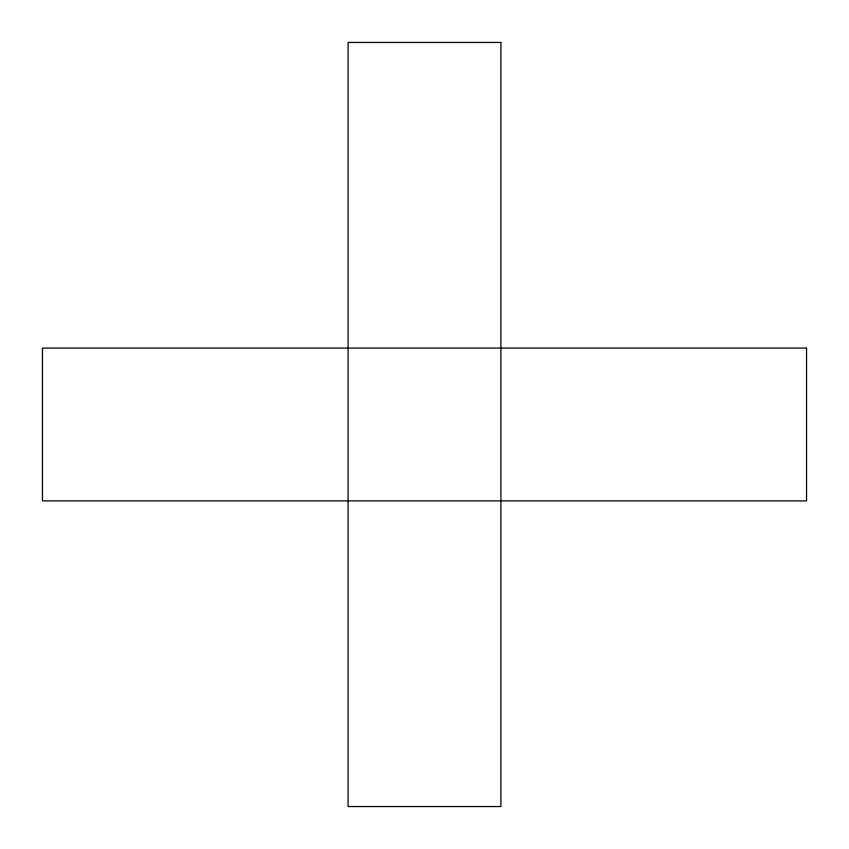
<?xml version="1.0" encoding="UTF-8"?>
<svg xmlns="http://www.w3.org/2000/svg" width="849" height="849" viewBox="0 0 849 849"><rect width="100%" height="100%" fill="white"/><g stroke="black" fill="none" stroke-linecap="round" stroke-linejoin="round"><path stroke-width="1.27" d="M500.91 42.45L348.09 42.45L348.09 806.55L500.91 806.55L500.91 42.45M806.55 348.09L42.45 348.09L42.45 500.91L806.55 500.91L806.55 348.09"/></g></svg>
